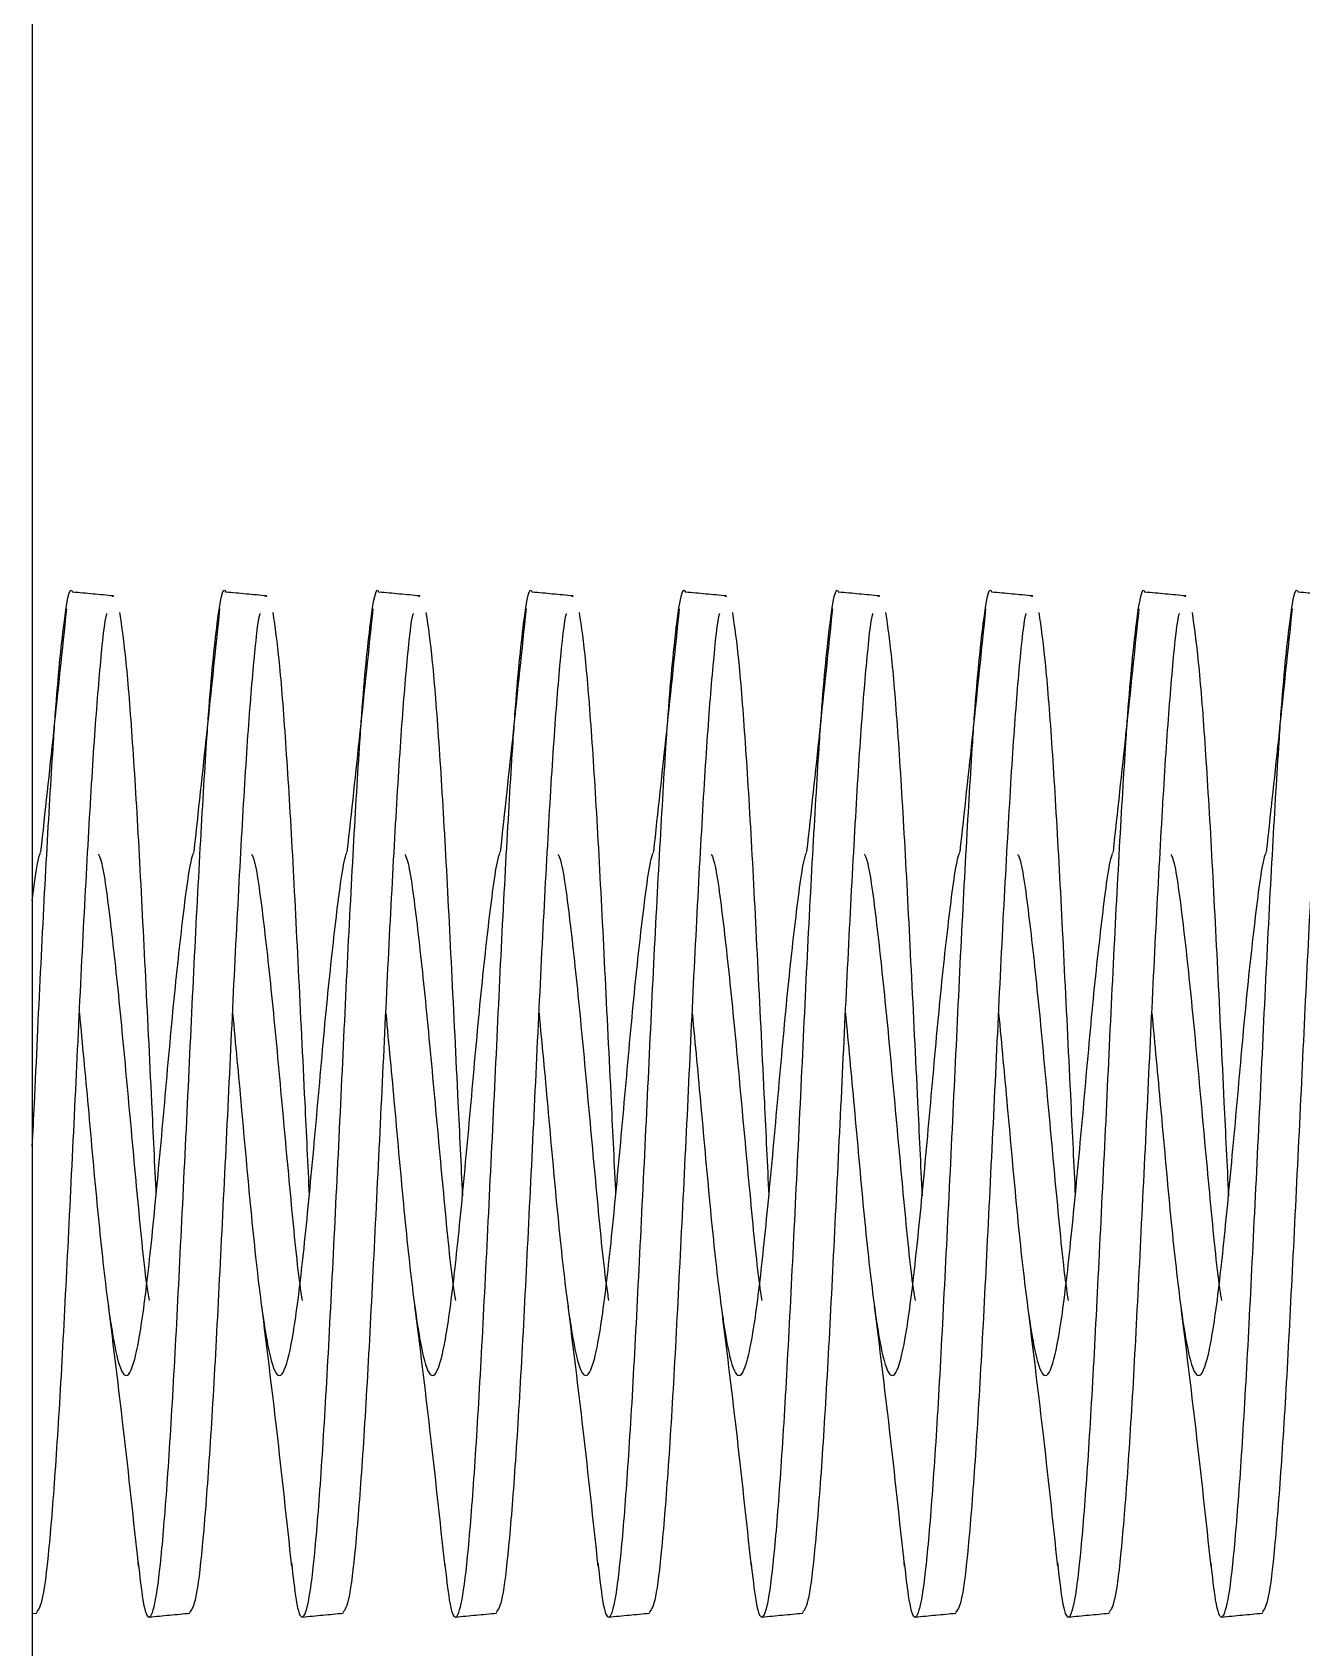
# Model space of a CAD drawing. Header units: millimetres. Extents: x 17243 to 30056, y 9468 to 18529.
# Drawn here: x 23002.79 to 23027.64, y 14768.97 to 14800.6 of the extents above; entities that cross this region are included whole.
import ezdxf

# ---------------------------------------------------------------- set-up
doc = ezdxf.new("R2010")
doc.units = ezdxf.units.MM
doc.layers.get('0').update_dxf_attribs({"lineweight": 18})

msp = doc.modelspace()

# ---------------------------------------------------------------- linework, layer by layer
at = {"color": 7, "linetype": 'Continuous', "lineweight": 25}
for p, q in [((23002.788, 14860.605), (23002.788, 14740.605)), ((23002.788, 14769.635), (23002.875, 14769.644))]:
    msp.add_line(p, q, dxfattribs=at)
for points, knots in [([(23002.788, 14778.792), (23002.802, 14779.067), (23002.857, 14780.199), (23002.95, 14782.239), (23003.078, 14784.681), (23003.174, 14786.295), (23003.281, 14787.871), (23003.411, 14789.148), (23003.52, 14789.794), (23003.577, 14789.637), (23003.578, 14789.634)], [0, 0, 0, 0, 0.548361, 2.261742, 3.996973, 5.720314, 6.236609, 8.571115, 10.882687, 10.917327, 10.917327, 10.917327, 10.917327]), ([(23004.375, 14789.565), (23004.242, 14789.578), (23003.977, 14789.603), (23003.711, 14789.628), (23003.578, 14789.641)], [0, 0, 0, 0, 0.4003062, 0.8006202, 0.8006202, 0.8006202, 0.8006202]), ([(23004.862, 14770.634), (23004.892, 14770.363), (23004.965, 14769.721), (23005.075, 14769.466), (23005.204, 14769.795), (23005.326, 14770.816), (23005.452, 14772.427), (23005.578, 14774.531), (23005.7, 14776.982), (23005.829, 14779.605), (23005.95, 14782.236), (23006.078, 14784.682), (23006.174, 14786.295), (23006.281, 14787.871), (23006.411, 14789.148), (23006.52, 14789.794), (23006.577, 14789.637), (23006.578, 14789.634)], [0, 0, 0, 0, 1.125712, 2.664684, 4.225436, 5.767398, 7.321707, 8.876016, 10.417978, 11.97873, 13.517702, 15.0763, 16.624219, 17.087959, 19.184831, 21.261103, 21.292216, 21.292216, 21.292216, 21.292216]), ([(23007.375, 14789.565), (23007.242, 14789.578), (23006.977, 14789.603), (23006.711, 14789.628), (23006.578, 14789.641)], [0, 0, 0, 0, 0.4003062, 0.8006202, 0.8006202, 0.8006202, 0.8006202]), ([(23007.862, 14770.634), (23007.892, 14770.363), (23007.965, 14769.721), (23008.075, 14769.466), (23008.204, 14769.795), (23008.326, 14770.816), (23008.452, 14772.427), (23008.578, 14774.531), (23008.7, 14776.982), (23008.829, 14779.605), (23008.95, 14782.236), (23009.078, 14784.682), (23009.174, 14786.295), (23009.281, 14787.871), (23009.411, 14789.148), (23009.52, 14789.794), (23009.577, 14789.637), (23009.578, 14789.634)], [0, 0, 0, 0, 1.125712, 2.664684, 4.225436, 5.767398, 7.321707, 8.876016, 10.417978, 11.97873, 13.517702, 15.0763, 16.624219, 17.087959, 19.184831, 21.261103, 21.292216, 21.292216, 21.292216, 21.292216]), ([(23010.375, 14789.565), (23010.242, 14789.578), (23009.977, 14789.603), (23009.711, 14789.628), (23009.578, 14789.641)], [0, 0, 0, 0, 0.4003062, 0.8006202, 0.8006202, 0.8006202, 0.8006202]), ([(23010.862, 14770.634), (23010.892, 14770.363), (23010.965, 14769.721), (23011.075, 14769.466), (23011.204, 14769.795), (23011.326, 14770.816), (23011.452, 14772.427), (23011.578, 14774.531), (23011.7, 14776.982), (23011.829, 14779.605), (23011.95, 14782.236), (23012.078, 14784.682), (23012.174, 14786.295), (23012.281, 14787.871), (23012.411, 14789.148), (23012.52, 14789.794), (23012.577, 14789.637), (23012.578, 14789.634)], [0, 0, 0, 0, 1.125712, 2.664684, 4.225436, 5.767398, 7.321707, 8.876016, 10.417978, 11.97873, 13.517702, 15.0763, 16.624219, 17.087959, 19.184831, 21.261103, 21.292216, 21.292216, 21.292216, 21.292216]), ([(23013.375, 14789.565), (23013.242, 14789.578), (23012.977, 14789.603), (23012.711, 14789.628), (23012.578, 14789.641)], [0, 0, 0, 0, 0.4003062, 0.8006202, 0.8006202, 0.8006202, 0.8006202]), ([(23013.862, 14770.634), (23013.892, 14770.363), (23013.965, 14769.721), (23014.075, 14769.466), (23014.204, 14769.795), (23014.326, 14770.816), (23014.452, 14772.427), (23014.578, 14774.531), (23014.7, 14776.982), (23014.829, 14779.605), (23014.95, 14782.236), (23015.078, 14784.682), (23015.174, 14786.295), (23015.281, 14787.871), (23015.411, 14789.148), (23015.52, 14789.794), (23015.577, 14789.637), (23015.578, 14789.634)], [0, 0, 0, 0, 1.125712, 2.664684, 4.225436, 5.767398, 7.321707, 8.876016, 10.417978, 11.97873, 13.517702, 15.0763, 16.624219, 17.087959, 19.184831, 21.261103, 21.292216, 21.292216, 21.292216, 21.292216]), ([(23016.375, 14789.565), (23016.242, 14789.578), (23015.977, 14789.603), (23015.711, 14789.628), (23015.578, 14789.641)], [0, 0, 0, 0, 0.4003062, 0.8006202, 0.8006202, 0.8006202, 0.8006202]), ([(23016.862, 14770.634), (23016.892, 14770.363), (23016.965, 14769.721), (23017.075, 14769.466), (23017.204, 14769.795), (23017.326, 14770.816), (23017.452, 14772.427), (23017.578, 14774.531), (23017.7, 14776.982), (23017.829, 14779.605), (23017.95, 14782.236), (23018.078, 14784.682), (23018.174, 14786.295), (23018.281, 14787.871), (23018.411, 14789.148), (23018.52, 14789.794), (23018.577, 14789.637), (23018.578, 14789.634)], [0, 0, 0, 0, 1.125712, 2.664684, 4.225436, 5.767398, 7.321707, 8.876016, 10.417978, 11.97873, 13.517702, 15.0763, 16.624219, 17.087959, 19.184831, 21.261103, 21.292216, 21.292216, 21.292216, 21.292216]), ([(23019.375, 14789.565), (23019.242, 14789.578), (23018.977, 14789.603), (23018.711, 14789.628), (23018.578, 14789.641)], [0, 0, 0, 0, 0.4003062, 0.8006202, 0.8006202, 0.8006202, 0.8006202]), ([(23019.862, 14770.634), (23019.892, 14770.363), (23019.965, 14769.721), (23020.075, 14769.466), (23020.204, 14769.795), (23020.326, 14770.816), (23020.452, 14772.427), (23020.578, 14774.531), (23020.7, 14776.982), (23020.829, 14779.605), (23020.95, 14782.236), (23021.078, 14784.682), (23021.174, 14786.295), (23021.281, 14787.871), (23021.411, 14789.148), (23021.52, 14789.794), (23021.577, 14789.637), (23021.578, 14789.634)], [0, 0, 0, 0, 1.125712, 2.664684, 4.225436, 5.767398, 7.321707, 8.876016, 10.417978, 11.97873, 13.517702, 15.0763, 16.624219, 17.087959, 19.184831, 21.261103, 21.292216, 21.292216, 21.292216, 21.292216]), ([(23022.375, 14789.565), (23022.242, 14789.578), (23021.977, 14789.603), (23021.711, 14789.628), (23021.578, 14789.641)], [0, 0, 0, 0, 0.4003062, 0.8006202, 0.8006202, 0.8006202, 0.8006202]), ([(23022.862, 14770.634), (23022.892, 14770.363), (23022.965, 14769.721), (23023.075, 14769.466), (23023.204, 14769.795), (23023.326, 14770.816), (23023.452, 14772.427), (23023.578, 14774.531), (23023.7, 14776.982), (23023.829, 14779.605), (23023.95, 14782.236), (23024.078, 14784.682), (23024.174, 14786.295), (23024.281, 14787.871), (23024.411, 14789.148), (23024.52, 14789.794), (23024.577, 14789.637), (23024.578, 14789.634)], [0, 0, 0, 0, 1.125712, 2.664684, 4.225436, 5.767398, 7.321707, 8.876016, 10.417978, 11.97873, 13.517702, 15.0763, 16.624219, 17.087959, 19.184831, 21.261103, 21.292216, 21.292216, 21.292216, 21.292216]), ([(23025.375, 14789.565), (23025.242, 14789.578), (23024.977, 14789.603), (23024.711, 14789.628), (23024.578, 14789.641)], [0, 0, 0, 0, 0.4003062, 0.8006202, 0.8006202, 0.8006202, 0.8006202]), ([(23025.862, 14770.634), (23025.892, 14770.363), (23025.965, 14769.721), (23026.075, 14769.466), (23026.204, 14769.795), (23026.326, 14770.816), (23026.452, 14772.427), (23026.578, 14774.531), (23026.7, 14776.982), (23026.829, 14779.605), (23026.95, 14782.236), (23027.078, 14784.682), (23027.174, 14786.295), (23027.281, 14787.871), (23027.411, 14789.148), (23027.52, 14789.794), (23027.577, 14789.637), (23027.578, 14789.634)], [0, 0, 0, 0, 1.125712, 2.664684, 4.225436, 5.767398, 7.321707, 8.876016, 10.417978, 11.97873, 13.517702, 15.0763, 16.624219, 17.087959, 19.184831, 21.261103, 21.292216, 21.292216, 21.292216, 21.292216]), ([(23028.375, 14789.565), (23028.242, 14789.578), (23027.977, 14789.603), (23027.711, 14789.628), (23027.578, 14789.641)], [0, 0, 0, 0, 0.4003062, 0.8006202, 0.8006202, 0.8006202, 0.8006202]), ([(23003.456, 14789.314), (23003.372, 14788.508), (23003.205, 14786.903), (23003.035, 14785.335), (23002.95, 14784.556)], [0, 0, 0, 0, 2.405642, 4.785197, 4.785197, 4.785197, 4.785197]), ([(23004.365, 14789.551), (23004.366, 14789.558), (23004.37, 14789.572), (23004.373, 14789.559), (23004.375, 14789.552)], [0, 0, 0, 0, 0.01427043, 0.02936317, 0.02936317, 0.02936317, 0.02936317]), ([(23006.456, 14789.314), (23006.372, 14788.508), (23006.205, 14786.903), (23006.035, 14785.335), (23005.95, 14784.556)], [0, 0, 0, 0, 2.405642, 4.785197, 4.785197, 4.785197, 4.785197]), ([(23007.365, 14789.551), (23007.366, 14789.558), (23007.37, 14789.572), (23007.373, 14789.559), (23007.375, 14789.552)], [0, 0, 0, 0, 0.01427043, 0.02936317, 0.02936317, 0.02936317, 0.02936317]), ([(23009.456, 14789.314), (23009.372, 14788.508), (23009.205, 14786.903), (23009.035, 14785.335), (23008.95, 14784.556)], [0, 0, 0, 0, 2.405642, 4.785197, 4.785197, 4.785197, 4.785197]), ([(23010.365, 14789.551), (23010.366, 14789.558), (23010.37, 14789.572), (23010.373, 14789.559), (23010.375, 14789.552)], [0, 0, 0, 0, 0.01427043, 0.02936317, 0.02936317, 0.02936317, 0.02936317]), ([(23012.456, 14789.314), (23012.372, 14788.508), (23012.205, 14786.903), (23012.035, 14785.335), (23011.95, 14784.556)], [0, 0, 0, 0, 2.405642, 4.785197, 4.785197, 4.785197, 4.785197]), ([(23013.365, 14789.551), (23013.366, 14789.558), (23013.37, 14789.572), (23013.373, 14789.559), (23013.375, 14789.552)], [0, 0, 0, 0, 0.01427043, 0.02936317, 0.02936317, 0.02936317, 0.02936317]), ([(23015.456, 14789.314), (23015.372, 14788.508), (23015.205, 14786.903), (23015.035, 14785.335), (23014.95, 14784.556)], [0, 0, 0, 0, 2.405642, 4.785197, 4.785197, 4.785197, 4.785197]), ([(23016.365, 14789.551), (23016.366, 14789.558), (23016.37, 14789.572), (23016.373, 14789.559), (23016.375, 14789.552)], [0, 0, 0, 0, 0.01427043, 0.02936317, 0.02936317, 0.02936317, 0.02936317]), ([(23018.456, 14789.314), (23018.372, 14788.508), (23018.205, 14786.903), (23018.035, 14785.335), (23017.95, 14784.556)], [0, 0, 0, 0, 2.405642, 4.785197, 4.785197, 4.785197, 4.785197]), ([(23019.365, 14789.551), (23019.366, 14789.558), (23019.37, 14789.572), (23019.373, 14789.559), (23019.375, 14789.552)], [0, 0, 0, 0, 0.01427043, 0.02936317, 0.02936317, 0.02936317, 0.02936317]), ([(23021.456, 14789.314), (23021.372, 14788.508), (23021.205, 14786.903), (23021.035, 14785.335), (23020.95, 14784.556)], [0, 0, 0, 0, 2.405642, 4.785197, 4.785197, 4.785197, 4.785197]), ([(23022.365, 14789.551), (23022.366, 14789.558), (23022.37, 14789.572), (23022.373, 14789.559), (23022.375, 14789.552)], [0, 0, 0, 0, 0.01427043, 0.02936317, 0.02936317, 0.02936317, 0.02936317]), ([(23024.456, 14789.314), (23024.372, 14788.508), (23024.205, 14786.903), (23024.035, 14785.335), (23023.95, 14784.556)], [0, 0, 0, 0, 2.405642, 4.785197, 4.785197, 4.785197, 4.785197]), ([(23025.365, 14789.551), (23025.366, 14789.558), (23025.37, 14789.572), (23025.373, 14789.559), (23025.375, 14789.552)], [0, 0, 0, 0, 0.01427043, 0.02936317, 0.02936317, 0.02936317, 0.02936317]), ([(23027.456, 14789.314), (23027.372, 14788.508), (23027.205, 14786.903), (23027.035, 14785.335), (23026.95, 14784.556)], [0, 0, 0, 0, 2.405642, 4.785197, 4.785197, 4.785197, 4.785197]), ([(23002.875, 14769.657), (23002.916, 14769.716), (23002.999, 14769.837), (23003.12, 14770.859), (23003.246, 14772.436), (23003.373, 14774.517), (23003.494, 14776.943), (23003.623, 14779.543), (23003.744, 14782.158), (23003.872, 14784.587), (23003.996, 14786.7), (23004.12, 14788.252), (23004.207, 14789.099), (23004.249, 14789.218), (23004.25, 14789.221)], [0, 0, 0, 0, 1.725136, 3.502659, 5.294415, 7.086172, 8.863695, 10.662879, 12.436954, 14.233656, 16.018045, 17.802435, 19.599136, 19.635963, 19.635963, 19.635963, 19.635963]), ([(23004.497, 14789.239), (23004.538, 14788.956), (23004.62, 14788.388), (23004.746, 14786.763), (23004.873, 14784.694), (23004.994, 14782.268), (23005.111, 14779.902), (23005.181, 14778.428), (23005.21, 14777.818)], [0, 0, 0, 0, 1.992996, 4.001951, 6.010906, 8.003902, 10.021185, 11.446146, 11.446146, 11.446146, 11.446146]), ([(23005.875, 14769.657), (23005.916, 14769.716), (23005.999, 14769.837), (23006.12, 14770.859), (23006.246, 14772.436), (23006.373, 14774.517), (23006.494, 14776.943), (23006.623, 14779.543), (23006.744, 14782.158), (23006.872, 14784.587), (23006.996, 14786.7), (23007.12, 14788.252), (23007.207, 14789.099), (23007.249, 14789.218), (23007.25, 14789.221)], [0, 0, 0, 0, 1.725136, 3.502659, 5.294415, 7.086172, 8.863695, 10.662879, 12.436954, 14.233656, 16.018045, 17.802435, 19.599136, 19.635963, 19.635963, 19.635963, 19.635963]), ([(23007.497, 14789.239), (23007.538, 14788.956), (23007.62, 14788.388), (23007.746, 14786.763), (23007.873, 14784.694), (23007.994, 14782.268), (23008.111, 14779.902), (23008.181, 14778.428), (23008.21, 14777.818)], [0, 0, 0, 0, 1.992996, 4.001951, 6.010906, 8.003902, 10.021185, 11.446146, 11.446146, 11.446146, 11.446146]), ([(23008.875, 14769.657), (23008.916, 14769.716), (23008.999, 14769.837), (23009.12, 14770.859), (23009.246, 14772.436), (23009.373, 14774.517), (23009.494, 14776.943), (23009.623, 14779.543), (23009.744, 14782.158), (23009.872, 14784.587), (23009.996, 14786.7), (23010.12, 14788.252), (23010.207, 14789.099), (23010.249, 14789.218), (23010.25, 14789.221)], [0, 0, 0, 0, 1.725136, 3.502659, 5.294415, 7.086172, 8.863695, 10.662879, 12.436954, 14.233656, 16.018045, 17.802435, 19.599136, 19.635963, 19.635963, 19.635963, 19.635963]), ([(23010.497, 14789.239), (23010.538, 14788.956), (23010.62, 14788.388), (23010.746, 14786.763), (23010.873, 14784.694), (23010.994, 14782.268), (23011.111, 14779.902), (23011.181, 14778.428), (23011.21, 14777.818)], [0, 0, 0, 0, 1.992996, 4.001951, 6.010906, 8.003902, 10.021185, 11.446146, 11.446146, 11.446146, 11.446146]), ([(23011.875, 14769.657), (23011.916, 14769.716), (23011.999, 14769.837), (23012.12, 14770.859), (23012.246, 14772.436), (23012.373, 14774.517), (23012.494, 14776.943), (23012.623, 14779.543), (23012.744, 14782.158), (23012.872, 14784.587), (23012.996, 14786.7), (23013.12, 14788.252), (23013.207, 14789.099), (23013.249, 14789.218), (23013.25, 14789.221)], [0, 0, 0, 0, 1.725136, 3.502659, 5.294415, 7.086172, 8.863695, 10.662879, 12.436954, 14.233656, 16.018045, 17.802435, 19.599136, 19.635963, 19.635963, 19.635963, 19.635963]), ([(23013.497, 14789.239), (23013.538, 14788.956), (23013.62, 14788.388), (23013.746, 14786.763), (23013.873, 14784.694), (23013.994, 14782.268), (23014.111, 14779.902), (23014.181, 14778.428), (23014.21, 14777.818)], [0, 0, 0, 0, 1.992996, 4.001951, 6.010906, 8.003902, 10.021185, 11.446146, 11.446146, 11.446146, 11.446146]), ([(23014.875, 14769.657), (23014.916, 14769.716), (23014.999, 14769.837), (23015.12, 14770.859), (23015.246, 14772.436), (23015.373, 14774.517), (23015.494, 14776.943), (23015.623, 14779.543), (23015.744, 14782.158), (23015.872, 14784.587), (23015.996, 14786.7), (23016.12, 14788.252), (23016.207, 14789.099), (23016.249, 14789.218), (23016.25, 14789.221)], [0, 0, 0, 0, 1.725136, 3.502659, 5.294415, 7.086172, 8.863695, 10.662879, 12.436954, 14.233656, 16.018045, 17.802435, 19.599136, 19.635963, 19.635963, 19.635963, 19.635963]), ([(23016.497, 14789.239), (23016.538, 14788.956), (23016.62, 14788.388), (23016.746, 14786.763), (23016.873, 14784.694), (23016.994, 14782.268), (23017.111, 14779.902), (23017.181, 14778.428), (23017.21, 14777.818)], [0, 0, 0, 0, 1.992996, 4.001951, 6.010906, 8.003902, 10.021185, 11.446146, 11.446146, 11.446146, 11.446146]), ([(23017.875, 14769.657), (23017.916, 14769.716), (23017.999, 14769.837), (23018.12, 14770.859), (23018.246, 14772.436), (23018.373, 14774.517), (23018.494, 14776.943), (23018.623, 14779.543), (23018.744, 14782.158), (23018.872, 14784.587), (23018.996, 14786.7), (23019.12, 14788.252), (23019.207, 14789.099), (23019.249, 14789.218), (23019.25, 14789.221)], [0, 0, 0, 0, 1.725136, 3.502659, 5.294415, 7.086172, 8.863695, 10.662879, 12.436954, 14.233656, 16.018045, 17.802435, 19.599136, 19.635963, 19.635963, 19.635963, 19.635963]), ([(23019.497, 14789.239), (23019.538, 14788.956), (23019.62, 14788.388), (23019.746, 14786.763), (23019.873, 14784.694), (23019.994, 14782.268), (23020.111, 14779.902), (23020.181, 14778.428), (23020.21, 14777.818)], [0, 0, 0, 0, 1.992996, 4.001951, 6.010906, 8.003902, 10.021185, 11.446146, 11.446146, 11.446146, 11.446146]), ([(23020.875, 14769.657), (23020.916, 14769.716), (23020.999, 14769.837), (23021.12, 14770.859), (23021.246, 14772.436), (23021.373, 14774.517), (23021.494, 14776.943), (23021.623, 14779.543), (23021.744, 14782.158), (23021.872, 14784.587), (23021.996, 14786.7), (23022.12, 14788.252), (23022.207, 14789.099), (23022.249, 14789.218), (23022.25, 14789.221)], [0, 0, 0, 0, 1.725136, 3.502659, 5.294415, 7.086172, 8.863695, 10.662879, 12.436954, 14.233656, 16.018045, 17.802435, 19.599136, 19.635963, 19.635963, 19.635963, 19.635963]), ([(23022.497, 14789.239), (23022.538, 14788.956), (23022.62, 14788.388), (23022.746, 14786.763), (23022.873, 14784.694), (23022.994, 14782.268), (23023.111, 14779.902), (23023.181, 14778.428), (23023.21, 14777.818)], [0, 0, 0, 0, 1.992996, 4.001951, 6.010906, 8.003902, 10.021185, 11.446146, 11.446146, 11.446146, 11.446146]), ([(23023.875, 14769.657), (23023.916, 14769.716), (23023.999, 14769.837), (23024.12, 14770.859), (23024.246, 14772.436), (23024.373, 14774.517), (23024.494, 14776.943), (23024.623, 14779.543), (23024.744, 14782.158), (23024.872, 14784.587), (23024.996, 14786.7), (23025.12, 14788.252), (23025.207, 14789.099), (23025.249, 14789.218), (23025.25, 14789.221)], [0, 0, 0, 0, 1.725136, 3.502659, 5.294415, 7.086172, 8.863695, 10.662879, 12.436954, 14.233656, 16.018045, 17.802435, 19.599136, 19.635963, 19.635963, 19.635963, 19.635963]), ([(23025.497, 14789.239), (23025.538, 14788.956), (23025.62, 14788.388), (23025.746, 14786.763), (23025.873, 14784.694), (23025.994, 14782.268), (23026.111, 14779.902), (23026.181, 14778.428), (23026.21, 14777.818)], [0, 0, 0, 0, 1.992996, 4.001951, 6.010906, 8.003902, 10.021185, 11.446146, 11.446146, 11.446146, 11.446146]), ([(23026.875, 14769.657), (23026.916, 14769.716), (23026.999, 14769.837), (23027.12, 14770.859), (23027.246, 14772.436), (23027.373, 14774.517), (23027.494, 14776.943), (23027.623, 14779.543), (23027.744, 14782.158), (23027.872, 14784.587), (23027.996, 14786.7), (23028.12, 14788.252), (23028.207, 14789.099), (23028.249, 14789.218), (23028.25, 14789.221)], [0, 0, 0, 0, 1.725136, 3.502659, 5.294415, 7.086172, 8.863695, 10.662879, 12.436954, 14.233656, 16.018045, 17.802435, 19.599136, 19.635963, 19.635963, 19.635963, 19.635963]), ([(23002.788, 14783.592), (23002.84, 14784), (23002.894, 14784.428), (23002.947, 14784.535), (23002.95, 14784.54)], [0, 0, 0, 0, 0.9164678, 0.9632968, 0.9632968, 0.9632968, 0.9632968]), ([(23003.71, 14781.391), (23003.767, 14780.785), (23003.887, 14779.508), (23004.065, 14777.481), (23004.254, 14775.727), (23004.443, 14774.559), (23004.627, 14774.158), (23004.818, 14774.587), (23005.004, 14775.781), (23005.19, 14777.557), (23005.381, 14779.638), (23005.565, 14781.739), (23005.754, 14783.426), (23005.883, 14784.404), (23005.947, 14784.535), (23005.95, 14784.54)], [0, 0, 0, 0, 1.321787, 2.785945, 4.258357, 5.73077, 7.194928, 8.671897, 10.138824, 11.605751, 13.08272, 14.546878, 16.01929, 17.491703, 17.553214, 17.553214, 17.553214, 17.553214]), ([(23006.71, 14781.391), (23006.767, 14780.785), (23006.887, 14779.508), (23007.065, 14777.481), (23007.254, 14775.727), (23007.443, 14774.559), (23007.627, 14774.158), (23007.818, 14774.587), (23008.004, 14775.781), (23008.19, 14777.557), (23008.381, 14779.638), (23008.565, 14781.739), (23008.754, 14783.426), (23008.883, 14784.404), (23008.947, 14784.535), (23008.95, 14784.54)], [0, 0, 0, 0, 1.321787, 2.785945, 4.258357, 5.73077, 7.194928, 8.671897, 10.138824, 11.605751, 13.08272, 14.546878, 16.01929, 17.491703, 17.553214, 17.553214, 17.553214, 17.553214]), ([(23009.71, 14781.391), (23009.767, 14780.785), (23009.887, 14779.508), (23010.065, 14777.481), (23010.254, 14775.727), (23010.443, 14774.559), (23010.627, 14774.158), (23010.818, 14774.587), (23011.004, 14775.781), (23011.19, 14777.557), (23011.381, 14779.638), (23011.565, 14781.739), (23011.754, 14783.426), (23011.883, 14784.404), (23011.947, 14784.535), (23011.95, 14784.54)], [0, 0, 0, 0, 1.321787, 2.785945, 4.258357, 5.73077, 7.194928, 8.671897, 10.138824, 11.605751, 13.08272, 14.546878, 16.01929, 17.491703, 17.553214, 17.553214, 17.553214, 17.553214]), ([(23012.71, 14781.391), (23012.767, 14780.785), (23012.887, 14779.508), (23013.065, 14777.481), (23013.254, 14775.727), (23013.443, 14774.559), (23013.627, 14774.158), (23013.818, 14774.587), (23014.004, 14775.781), (23014.19, 14777.557), (23014.381, 14779.638), (23014.565, 14781.739), (23014.754, 14783.426), (23014.883, 14784.404), (23014.947, 14784.535), (23014.95, 14784.54)], [0, 0, 0, 0, 1.321787, 2.785945, 4.258357, 5.73077, 7.194928, 8.671897, 10.138824, 11.605751, 13.08272, 14.546878, 16.01929, 17.491703, 17.553214, 17.553214, 17.553214, 17.553214]), ([(23015.71, 14781.391), (23015.767, 14780.785), (23015.887, 14779.508), (23016.065, 14777.481), (23016.254, 14775.727), (23016.443, 14774.559), (23016.627, 14774.158), (23016.818, 14774.587), (23017.004, 14775.781), (23017.19, 14777.557), (23017.381, 14779.638), (23017.565, 14781.739), (23017.754, 14783.426), (23017.883, 14784.404), (23017.947, 14784.535), (23017.95, 14784.54)], [0, 0, 0, 0, 1.321787, 2.785945, 4.258357, 5.73077, 7.194928, 8.671897, 10.138824, 11.605751, 13.08272, 14.546878, 16.01929, 17.491703, 17.553214, 17.553214, 17.553214, 17.553214]), ([(23018.71, 14781.391), (23018.767, 14780.785), (23018.887, 14779.508), (23019.065, 14777.481), (23019.254, 14775.727), (23019.443, 14774.559), (23019.627, 14774.158), (23019.818, 14774.587), (23020.004, 14775.781), (23020.19, 14777.557), (23020.381, 14779.638), (23020.565, 14781.739), (23020.754, 14783.426), (23020.883, 14784.404), (23020.947, 14784.535), (23020.95, 14784.54)], [0, 0, 0, 0, 1.321787, 2.785945, 4.258357, 5.73077, 7.194928, 8.671897, 10.138824, 11.605751, 13.08272, 14.546878, 16.01929, 17.491703, 17.553214, 17.553214, 17.553214, 17.553214]), ([(23021.71, 14781.391), (23021.767, 14780.785), (23021.887, 14779.508), (23022.065, 14777.481), (23022.254, 14775.727), (23022.443, 14774.559), (23022.627, 14774.158), (23022.818, 14774.587), (23023.004, 14775.781), (23023.19, 14777.557), (23023.381, 14779.638), (23023.565, 14781.739), (23023.754, 14783.426), (23023.883, 14784.404), (23023.947, 14784.535), (23023.95, 14784.54)], [0, 0, 0, 0, 1.321787, 2.785945, 4.258357, 5.73077, 7.194928, 8.671897, 10.138824, 11.605751, 13.08272, 14.546878, 16.01929, 17.491703, 17.553214, 17.553214, 17.553214, 17.553214]), ([(23024.71, 14781.391), (23024.767, 14780.785), (23024.887, 14779.508), (23025.065, 14777.481), (23025.254, 14775.727), (23025.443, 14774.559), (23025.627, 14774.158), (23025.818, 14774.587), (23026.004, 14775.781), (23026.19, 14777.557), (23026.381, 14779.638), (23026.565, 14781.739), (23026.754, 14783.426), (23026.883, 14784.404), (23026.947, 14784.535), (23026.95, 14784.54)], [0, 0, 0, 0, 1.321787, 2.785945, 4.258357, 5.73077, 7.194928, 8.671897, 10.138824, 11.605751, 13.08272, 14.546878, 16.01929, 17.491703, 17.553214, 17.553214, 17.553214, 17.553214]), ([(23004.08, 14784.51), (23004.091, 14784.491), (23004.164, 14784.359), (23004.298, 14783.371), (23004.484, 14781.696), (23004.675, 14779.616), (23004.859, 14777.612), (23004.994, 14776.237), (23005.065, 14775.816), (23005.073, 14775.766)], [0, 0, 0, 0, 0.273415, 1.932071, 3.590727, 5.260744, 6.916267, 8.581129, 8.807701, 8.807701, 8.807701, 8.807701]), ([(23007.08, 14784.51), (23007.091, 14784.491), (23007.164, 14784.359), (23007.298, 14783.371), (23007.484, 14781.696), (23007.675, 14779.616), (23007.859, 14777.612), (23007.994, 14776.237), (23008.065, 14775.816), (23008.073, 14775.766)], [0, 0, 0, 0, 0.273415, 1.932071, 3.590727, 5.260744, 6.916267, 8.581129, 8.807701, 8.807701, 8.807701, 8.807701]), ([(23010.08, 14784.51), (23010.091, 14784.491), (23010.164, 14784.359), (23010.298, 14783.371), (23010.484, 14781.696), (23010.675, 14779.616), (23010.859, 14777.612), (23010.994, 14776.237), (23011.065, 14775.816), (23011.073, 14775.766)], [0, 0, 0, 0, 0.273415, 1.932071, 3.590727, 5.260744, 6.916267, 8.581129, 8.807701, 8.807701, 8.807701, 8.807701]), ([(23013.08, 14784.51), (23013.091, 14784.491), (23013.164, 14784.359), (23013.298, 14783.371), (23013.484, 14781.696), (23013.675, 14779.616), (23013.859, 14777.612), (23013.994, 14776.237), (23014.065, 14775.816), (23014.073, 14775.766)], [0, 0, 0, 0, 0.273415, 1.932071, 3.590727, 5.260744, 6.916267, 8.581129, 8.807701, 8.807701, 8.807701, 8.807701]), ([(23016.08, 14784.51), (23016.091, 14784.491), (23016.164, 14784.359), (23016.298, 14783.371), (23016.484, 14781.696), (23016.675, 14779.616), (23016.859, 14777.612), (23016.994, 14776.237), (23017.065, 14775.816), (23017.073, 14775.766)], [0, 0, 0, 0, 0.273415, 1.932071, 3.590727, 5.260744, 6.916267, 8.581129, 8.807701, 8.807701, 8.807701, 8.807701]), ([(23019.08, 14784.51), (23019.091, 14784.491), (23019.164, 14784.359), (23019.298, 14783.371), (23019.484, 14781.696), (23019.675, 14779.616), (23019.859, 14777.612), (23019.994, 14776.237), (23020.065, 14775.816), (23020.073, 14775.766)], [0, 0, 0, 0, 0.273415, 1.932071, 3.590727, 5.260744, 6.916267, 8.581129, 8.807701, 8.807701, 8.807701, 8.807701]), ([(23022.08, 14784.51), (23022.091, 14784.491), (23022.164, 14784.359), (23022.298, 14783.371), (23022.484, 14781.696), (23022.675, 14779.616), (23022.859, 14777.612), (23022.994, 14776.237), (23023.065, 14775.816), (23023.073, 14775.766)], [0, 0, 0, 0, 0.273415, 1.932071, 3.590727, 5.260744, 6.916267, 8.581129, 8.807701, 8.807701, 8.807701, 8.807701]), ([(23025.08, 14784.51), (23025.091, 14784.491), (23025.164, 14784.359), (23025.298, 14783.371), (23025.484, 14781.696), (23025.675, 14779.616), (23025.859, 14777.612), (23025.994, 14776.237), (23026.065, 14775.816), (23026.073, 14775.766)], [0, 0, 0, 0, 0.273415, 1.932071, 3.590727, 5.260744, 6.916267, 8.581129, 8.807701, 8.807701, 8.807701, 8.807701]), ([(23004.275, 14775.659), (23004.374, 14774.861), (23004.578, 14773.217), (23004.766, 14771.461), (23004.863, 14770.557)], [0, 0, 0, 0, 2.493738, 5.135793, 5.135793, 5.135793, 5.135793]), ([(23007.275, 14775.659), (23007.374, 14774.861), (23007.578, 14773.217), (23007.766, 14771.461), (23007.863, 14770.557)], [0, 0, 0, 0, 2.493738, 5.135793, 5.135793, 5.135793, 5.135793]), ([(23010.275, 14775.659), (23010.374, 14774.861), (23010.578, 14773.217), (23010.766, 14771.461), (23010.863, 14770.557)], [0, 0, 0, 0, 2.493738, 5.135793, 5.135793, 5.135793, 5.135793]), ([(23013.275, 14775.659), (23013.374, 14774.861), (23013.578, 14773.217), (23013.766, 14771.461), (23013.863, 14770.557)], [0, 0, 0, 0, 2.493738, 5.135793, 5.135793, 5.135793, 5.135793]), ([(23016.275, 14775.659), (23016.374, 14774.861), (23016.578, 14773.217), (23016.766, 14771.461), (23016.863, 14770.557)], [0, 0, 0, 0, 2.493738, 5.135793, 5.135793, 5.135793, 5.135793]), ([(23019.275, 14775.659), (23019.374, 14774.861), (23019.578, 14773.217), (23019.766, 14771.461), (23019.863, 14770.557)], [0, 0, 0, 0, 2.493738, 5.135793, 5.135793, 5.135793, 5.135793]), ([(23022.275, 14775.659), (23022.374, 14774.861), (23022.578, 14773.217), (23022.766, 14771.461), (23022.863, 14770.557)], [0, 0, 0, 0, 2.493738, 5.135793, 5.135793, 5.135793, 5.135793]), ([(23025.275, 14775.659), (23025.374, 14774.861), (23025.578, 14773.217), (23025.766, 14771.461), (23025.863, 14770.557)], [0, 0, 0, 0, 2.493738, 5.135793, 5.135793, 5.135793, 5.135793]), ([(23005.078, 14769.568), (23005.211, 14769.581), (23005.477, 14769.606), (23005.742, 14769.631), (23005.875, 14769.644)], [0, 0, 0, 0, 0.4003141, 0.8006202, 0.8006202, 0.8006202, 0.8006202]), ([(23008.078, 14769.568), (23008.211, 14769.581), (23008.477, 14769.606), (23008.742, 14769.631), (23008.875, 14769.644)], [0, 0, 0, 0, 0.4003141, 0.8006202, 0.8006202, 0.8006202, 0.8006202]), ([(23011.078, 14769.568), (23011.211, 14769.581), (23011.477, 14769.606), (23011.742, 14769.631), (23011.875, 14769.644)], [0, 0, 0, 0, 0.4003141, 0.8006202, 0.8006202, 0.8006202, 0.8006202]), ([(23014.078, 14769.568), (23014.211, 14769.581), (23014.477, 14769.606), (23014.742, 14769.631), (23014.875, 14769.644)], [0, 0, 0, 0, 0.4003141, 0.8006202, 0.8006202, 0.8006202, 0.8006202]), ([(23017.078, 14769.568), (23017.211, 14769.581), (23017.477, 14769.606), (23017.742, 14769.631), (23017.875, 14769.644)], [0, 0, 0, 0, 0.4003141, 0.8006202, 0.8006202, 0.8006202, 0.8006202]), ([(23020.078, 14769.568), (23020.211, 14769.581), (23020.477, 14769.606), (23020.742, 14769.631), (23020.875, 14769.644)], [0, 0, 0, 0, 0.4003141, 0.8006202, 0.8006202, 0.8006202, 0.8006202]), ([(23023.078, 14769.568), (23023.211, 14769.581), (23023.477, 14769.606), (23023.742, 14769.631), (23023.875, 14769.644)], [0, 0, 0, 0, 0.4003141, 0.8006202, 0.8006202, 0.8006202, 0.8006202]), ([(23026.078, 14769.568), (23026.211, 14769.581), (23026.477, 14769.606), (23026.742, 14769.631), (23026.875, 14769.644)], [0, 0, 0, 0, 0.4003141, 0.8006202, 0.8006202, 0.8006202, 0.8006202])]:
    msp.add_open_spline(points, degree=3, knots=knots, dxfattribs=at)

doc.saveas('drawing.dxf')
